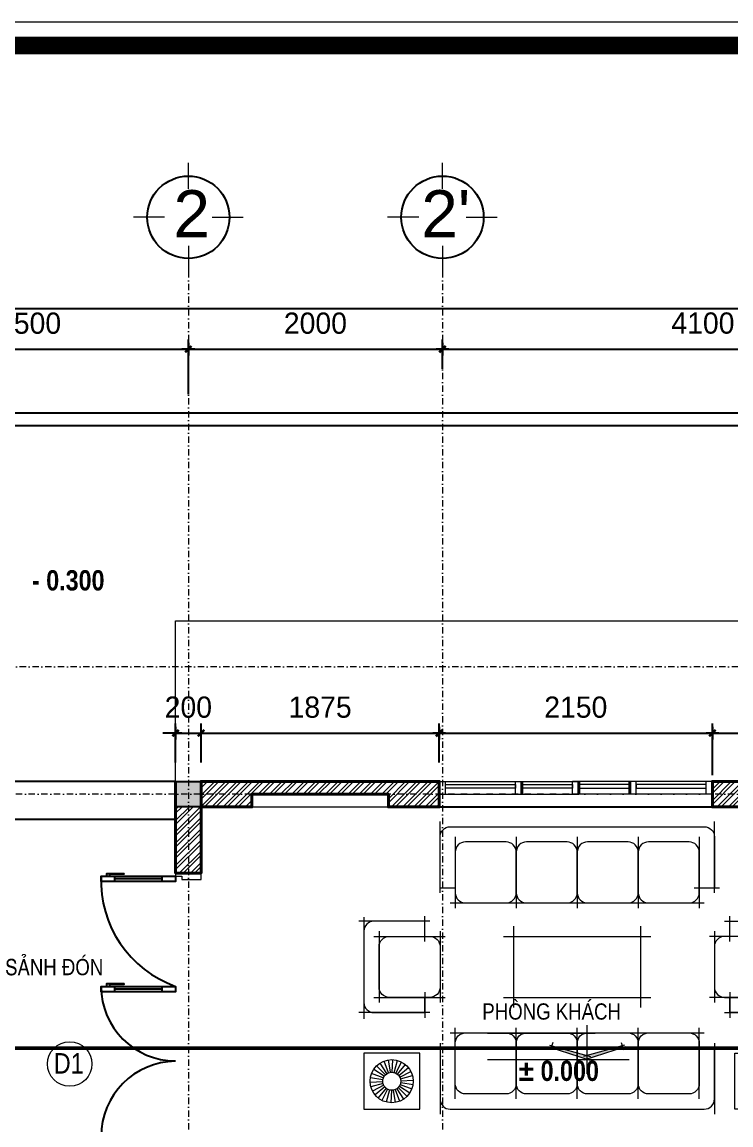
# Model space of a CAD drawing. Header units: millimetres. Extents: x 615730 to 2792744, y 139412 to 597571.
# Drawn here: x 1293305 to 1298885, y 295608 to 304290 of the extents above; entities that cross this region are included whole.
import ezdxf
from ezdxf.enums import TextEntityAlignment as Align

# ---------------------------------------------------------------- set-up
doc = ezdxf.new("R2010")
doc.units = ezdxf.units.MM
doc.header["$MEASUREMENT"] = 0
doc.header["$PDMODE"] = 34
doc.linetypes.add('DASHDOT', pattern=[1, 0.5, -0.25, 0, -0.25])
doc.linetypes.add('HIDDEN2', pattern=[0.1875, 0.125, -0.0625])
doc.layers.get('0').update_dxf_attribs({"lineweight": 5})
for name, color, linetype, lineweight in [('0.1(9)', 9, 'Continuous', 13), ('AN_0.20', 2, 'Continuous', 20), ('CAT', 11, 'Continuous', 40), ('net cat.', 1, 'Continuous', 35), ('NETNGOAITUONG', 1, 'Continuous', 40), ('NTHAY1', 61, 'Continuous', 25), ('thay', 7, 'Continuous', 15), ('TIM TRUC', 149, 'DASHDOT', 9), ('VATDUNG', 33, 'Continuous', 13), ('VATLIEU', 35, 'Continuous', 9), ('VLIEU', 250, 'Continuous', 9)]:
    doc.layers.add(name, color=color, linetype=linetype, lineweight=lineweight)
for name, color, linetype in [('AN_TEXT', 254, 'Continuous'), ('CUA', 132, 'Continuous'), ('H', 252, 'Continuous'), ('KICHTHUOC', 1, 'Continuous'), ('NET MANH', 252, 'Continuous'), ('netthay', 3, 'Continuous'), ('TEXT', 2, 'Continuous'), ('VL', 155, 'Continuous')]:
    doc.layers.add(name, color=color, linetype=linetype)
doc.styles.add('H280', font='', dxfattribs={"height": 200})
doc.styles.add('KT OZON', font='', dxfattribs={"height": 200})
doc.styles.add('romans', font='romans.shx', dxfattribs={"height": 240})
doc.styles.get("Standard").update_dxf_attribs({"font": ''})
doc.styles.add('STYLE2', font='')
doc.styles.add('VNI-AVO', font='vni-roms.shx')
doc.styles.get('H280').set_extended_font_data('VNI-Avo')
doc.styles.get('KT OZON').set_extended_font_data('VNI-Helve')
doc.styles.get('Standard').set_extended_font_data('VNI-Avo')
doc.styles.get('STYLE2').set_extended_font_data('.VnArial NarrowH')
doc.dimstyles.new('1-50b', dxfattribs={"dimtxt": 167, "dimasz": 50, "dimexe": 75, "dimexo": 150, "dimgap": 120, "dimtad": 1, "dimdec": 0, "dimzin": 12, "dimtxsty": 'VNI-AVO', "dimblk": ']', "dimcen": 0, "dimdle": 50, "dimclrd": 252, "dimclre": 252, "dimclrt": 2, "dimadec": 0, "dimazin": 0, "dimtfac": 1, "dimtdec": 0, "dimtix": 1, "dimtmove": 2, "dimatfit": 0, "dimldrblk": 'OPEN90', "dimfxl": 1, "dimlwd": -1, "dimlwe": -1, "dimarcsym": 0})
pattern_1 = [(45, (628138.94, 0), (-44.194174, 44.194174), []), (45, (628138.94, 31.25), (-44.194174, 44.194174), [])]

# ---------------------------------------------------------------- blocks, each defined once
blk = doc.blocks.new('CAO DO')
h = blk.add_hatch(color=256)
h.paths.add_polyline_path([(-240238.1, 272731.1), (-240241.8, 272717.8), (-239987.5, 272634.7), (-239987.5, 272661.1)])
h.paths.add_polyline_path([(-239733.2, 272717.8), (-239736.9, 272731.1), (-239987.5, 272661.1), (-239987.5, 272634.7)])
for p, q in [((-240045.9, 272818.5), (-239278.4, 272818.5)), ((-239987.5, 272531), (-239987.5, 272877.7)), ((-240255, 272735.8), (-239961.6, 272653.9)), ((-240231.8, 272753.4), (-240246.6, 272700.5)), ((-239720, 272735.8), (-240013.4, 272653.9)), ((-239743.2, 272753.4), (-239728.4, 272700.5)), ((-240258.3, 272723.2), (-239965.8, 272627.6)), ((-239716.7, 272723.2), (-240009.2, 272627.6)), ((-239987.5, 272603.5), (-239987.5, 272667.6)), ((-240287.5, 272631), (-239278.4, 272631))]:
    blk.add_line(p, q)
blk = doc.blocks.new('TRUC 1')
at = {"ltscale": 50}
blk.add_circle((0, -9525), 8572, dxfattribs=at)
at = {"layer": '0.1(9)', "ltscale": 50}
for p, q in [((0, -3572), (0, 1782)), ((-4942, -9525), (-11427, -9525)), ((4942, -9525), (11427, -9525)), ((0, -15478), (0, -20832))]:
    blk.add_line(p, q, dxfattribs=at)
at = {"layer": 'TEXT', "ltscale": 50, "style": 'H280'}
blk.add_attdef('1', text='', height=10478, dxfattribs=at).set_placement((-214, -4892), align=Align.CENTER)
blk = doc.blocks.new(']')
for p, q in [((1, 0), (-1, 0)), ((0, 1), (0, -1))]:
    blk.add_line(p, q)
at = {"color": 9, "const_width": 0.4}
blk.add_lwpolyline([(-0.51, -0.51), (0.51, 0.51)], dxfattribs=at)
blk = doc.blocks.new('*D2304')
at = {"layer": 'DEFPOINTS', "color": 0, "ltscale": 10, "transparency": 16777216}
for p in [(1294614.1, 301714.8), (1292114.5, 301211.6, -1.1), (1294614.1, 301211.6)]:
    blk.add_point(p, dxfattribs=at)
at = {"layer": 'VL', "color": 252, "ltscale": 10, "transparency": 16777216}
for p, q in [((1292114.5, 301361.6), (1292114.5, 301789.8)), ((1292164.5, 301714.8), (1294564.1, 301714.8)), ((1294614.1, 301361.6), (1294614.1, 301789.8))]:
    blk.add_line(p, q, dxfattribs=at)
at = {"layer": 'VL', "color": 252, "ltscale": 10, "transparency": 16777216, "xscale": 50, "yscale": 50, "zscale": 50, "rotation": 180}
blk.add_blockref(']', (1292114.5, 301714.8), dxfattribs=at)
at = {"layer": 'VL', "color": 252, "ltscale": 10, "transparency": 16777216, "xscale": 50, "yscale": 50, "zscale": 50}
blk.add_blockref(']', (1294614.1, 301714.8), dxfattribs=at)
at = {"layer": 'VL', "color": 2, "ltscale": 10, "transparency": 16777216, "insert": (1293364.3, 301918.3), "char_height": 167, "attachment_point": 5, "style": 'VNI-AVO'}
blk.add_mtext('2500', dxfattribs=at)
blk = doc.blocks.new('_Open90')
at = {"color": 0, "linetype": 'ByBlock', "lineweight": -2}
for p, q in [((0, 0), (-1, 0)), ((-0.5, 0.5), (0, 0)), ((0, 0), (-0.5, -0.5))]:
    blk.add_line(p, q, dxfattribs=at)
blk = doc.blocks.new('*D2305')
at = {"layer": 'DEFPOINTS', "color": 0, "ltscale": 10, "transparency": 16777216}
for p in [(1296614.1, 301714.8), (1296614.1, 301714.8), (1294614.1, 301211.6)]:
    blk.add_point(p, dxfattribs=at)
at = {"layer": 'VL', "color": 252, "ltscale": 10, "transparency": 16777216}
for p, q in [((1294614.1, 301361.6), (1294614.1, 301789.8)), ((1294664.1, 301714.8), (1296564.1, 301714.8)), ((1296614.1, 301564.8), (1296614.1, 301639.8))]:
    blk.add_line(p, q, dxfattribs=at)
at = {"layer": 'VL', "color": 252, "ltscale": 10, "transparency": 16777216, "xscale": 50, "yscale": 50, "zscale": 50, "rotation": 180}
blk.add_blockref(']', (1294614.1, 301714.8), dxfattribs=at)
at = {"layer": 'VL', "color": 252, "ltscale": 10, "transparency": 16777216, "xscale": 50, "yscale": 50, "zscale": 50}
blk.add_blockref(']', (1296614.1, 301714.8), dxfattribs=at)
at = {"layer": 'VL', "color": 2, "ltscale": 10, "transparency": 16777216, "insert": (1295614.1, 301918.3), "char_height": 167, "attachment_point": 5, "style": 'VNI-AVO'}
blk.add_mtext('2000', dxfattribs=at)
blk = doc.blocks.new('*D2309')
at = {"layer": 'DEFPOINTS', "color": 0, "ltscale": 10, "transparency": 16777216}
for p in [(1300714.5, 301715.8), (1296614.1, 301410.3), (1300714.5, 301410.3)]:
    blk.add_point(p, dxfattribs=at)
at = {"layer": 'VL', "color": 252, "ltscale": 10, "transparency": 16777216}
for p, q in [((1296614.1, 301560.3), (1296614.1, 301790.8)), ((1296664.1, 301715.8), (1300664.5, 301715.8)), ((1300714.5, 301560.3), (1300714.5, 301790.8))]:
    blk.add_line(p, q, dxfattribs=at)
at = {"layer": 'VL', "color": 252, "ltscale": 10, "transparency": 16777216, "xscale": 50, "yscale": 50, "zscale": 50, "rotation": 180}
blk.add_blockref(']', (1296614.1, 301715.8), dxfattribs=at)
at = {"layer": 'VL', "color": 252, "ltscale": 10, "transparency": 16777216, "xscale": 50, "yscale": 50, "zscale": 50}
blk.add_blockref(']', (1300714.5, 301715.8), dxfattribs=at)
at = {"layer": 'VL', "color": 2, "ltscale": 10, "transparency": 16777216, "insert": (1298664.3, 301919.3), "char_height": 167, "attachment_point": 5, "style": 'VNI-AVO'}
blk.add_mtext('4100', dxfattribs=at)
blk = doc.blocks.new('*D2310')
at = {"layer": 'DEFPOINTS', "color": 0, "ltscale": 10, "transparency": 16777216}
for p in [(1312714.8, 302034), (1292114.5, 301211.6), (1312714.8, 301211.6)]:
    blk.add_point(p, dxfattribs=at)
at = {"layer": 'VL', "color": 252, "ltscale": 10, "transparency": 16777216}
for p, q in [((1292114.5, 301361.6), (1292114.5, 302109)), ((1312714.8, 301361.6), (1312714.8, 302109)), ((1292164.5, 302034), (1312664.8, 302034))]:
    blk.add_line(p, q, dxfattribs=at)
at = {"layer": 'VL', "color": 252, "ltscale": 10, "transparency": 16777216, "xscale": 50, "yscale": 50, "zscale": 50, "rotation": 180}
blk.add_blockref(']', (1292114.5, 302034), dxfattribs=at)
at = {"layer": 'VL', "color": 252, "ltscale": 10, "transparency": 16777216, "xscale": 50, "yscale": 50, "zscale": 50}
blk.add_blockref(']', (1312714.8, 302034), dxfattribs=at)
at = {"layer": 'VL', "color": 2, "ltscale": 10, "transparency": 16777216, "insert": (1302414.7, 302237.5), "char_height": 167, "attachment_point": 5, "style": 'VNI-AVO'}
blk.add_mtext('20600', dxfattribs=at)
blk = doc.blocks.new('*D2337')
at = {"layer": 'DEFPOINTS', "color": 0, "ltscale": 10, "transparency": 16777216}
for p in [(1294714.1, 298692.2), (1294514.1, 298311.6), (1294714.1, 298311.6)]:
    blk.add_point(p, dxfattribs=at)
at = {"layer": 'VL', "color": 252, "ltscale": 10, "transparency": 16777216}
for p, q in [((1294514.1, 298461.6), (1294514.1, 298767.2)), ((1294714.1, 298461.6), (1294714.1, 298767.2)), ((1294464.1, 298692.2), (1294414.1, 298692.2)), ((1294514.1, 298692.2), (1294714.1, 298692.2)), ((1294764.1, 298692.2), (1294814.1, 298692.2))]:
    blk.add_line(p, q, dxfattribs=at)
at = {"layer": 'VL', "color": 252, "ltscale": 10, "transparency": 16777216, "xscale": 50, "yscale": 50, "zscale": 50}
blk.add_blockref(']', (1294514.1, 298692.2), dxfattribs=at)
at = {"layer": 'VL', "color": 252, "ltscale": 10, "transparency": 16777216, "xscale": 50, "yscale": 50, "zscale": 50, "rotation": 180}
blk.add_blockref(']', (1294714.1, 298692.2), dxfattribs=at)
at = {"layer": 'VL', "color": 2, "ltscale": 10, "transparency": 16777216, "insert": (1294614.1, 298895.7), "char_height": 167, "attachment_point": 5, "style": 'VNI-AVO'}
blk.add_mtext('200', dxfattribs=at)
blk = doc.blocks.new('*D2338')
at = {"layer": 'DEFPOINTS', "color": 0, "ltscale": 10, "transparency": 16777216}
for p in [(1296588.8, 298692.2), (1294714.1, 298311.6), (1296588.8, 298311.6)]:
    blk.add_point(p, dxfattribs=at)
at = {"layer": 'VL', "color": 252, "ltscale": 10, "transparency": 16777216}
for p, q in [((1294714.1, 298461.6), (1294714.1, 298767.2)), ((1296588.8, 298461.6), (1296588.8, 298767.2)), ((1294764.1, 298692.2), (1296538.8, 298692.2))]:
    blk.add_line(p, q, dxfattribs=at)
at = {"layer": 'VL', "color": 252, "ltscale": 10, "transparency": 16777216, "xscale": 50, "yscale": 50, "zscale": 50, "rotation": 180}
blk.add_blockref(']', (1294714.1, 298692.2), dxfattribs=at)
at = {"layer": 'VL', "color": 252, "ltscale": 10, "transparency": 16777216, "xscale": 50, "yscale": 50, "zscale": 50}
blk.add_blockref(']', (1296588.8, 298692.2), dxfattribs=at)
at = {"layer": 'VL', "color": 2, "ltscale": 10, "transparency": 16777216, "insert": (1295651.4, 298895.7), "char_height": 167, "attachment_point": 5, "style": 'VNI-AVO'}
blk.add_mtext('1875', dxfattribs=at)
blk = doc.blocks.new('*D2339')
at = {"layer": 'DEFPOINTS', "color": 0, "ltscale": 10, "transparency": 16777216}
for p in [(1298738.8, 298692.2), (1296588.8, 298311.6), (1298738.8, 298311.6)]:
    blk.add_point(p, dxfattribs=at)
at = {"layer": 'VL', "color": 252, "ltscale": 10, "transparency": 16777216}
for p, q in [((1296588.8, 298461.6), (1296588.8, 298767.2)), ((1298738.8, 298461.6), (1298738.8, 298767.2)), ((1296638.8, 298692.2), (1298688.8, 298692.2))]:
    blk.add_line(p, q, dxfattribs=at)
at = {"layer": 'VL', "color": 252, "ltscale": 10, "transparency": 16777216, "xscale": 50, "yscale": 50, "zscale": 50, "rotation": 180}
blk.add_blockref(']', (1296588.8, 298692.2), dxfattribs=at)
at = {"layer": 'VL', "color": 252, "ltscale": 10, "transparency": 16777216, "xscale": 50, "yscale": 50, "zscale": 50}
blk.add_blockref(']', (1298738.8, 298692.2), dxfattribs=at)
at = {"layer": 'VL', "color": 2, "ltscale": 10, "transparency": 16777216, "insert": (1297663.8, 298895.7), "char_height": 167, "attachment_point": 5, "style": 'VNI-AVO'}
blk.add_mtext('2150', dxfattribs=at)
blk = doc.blocks.new('*D2340')
at = {"layer": 'DEFPOINTS', "color": 0, "ltscale": 10, "transparency": 16777216}
for p in [(1300613.5, 298692.2), (1300613.5, 298311.6), (1298738.8, 298211.6)]:
    blk.add_point(p, dxfattribs=at)
at = {"layer": 'VL', "color": 252, "ltscale": 10, "transparency": 16777216}
for p, q in [((1298738.8, 298361.6), (1298738.8, 298767.2)), ((1300613.5, 298461.6), (1300613.5, 298767.2)), ((1298788.8, 298692.2), (1300563.5, 298692.2))]:
    blk.add_line(p, q, dxfattribs=at)
at = {"layer": 'VL', "color": 252, "ltscale": 10, "transparency": 16777216, "xscale": 50, "yscale": 50, "zscale": 50, "rotation": 180}
blk.add_blockref(']', (1298738.8, 298692.2), dxfattribs=at)
at = {"layer": 'VL', "color": 252, "ltscale": 10, "transparency": 16777216, "xscale": 50, "yscale": 50, "zscale": 50}
blk.add_blockref(']', (1300613.5, 298692.2), dxfattribs=at)
at = {"layer": 'VL', "color": 2, "ltscale": 10, "transparency": 16777216, "insert": (1299676.2, 298895.7), "char_height": 167, "attachment_point": 5, "style": 'VNI-AVO'}
blk.add_mtext('1875', dxfattribs=at)
blk = doc.blocks.new('A$C4EF22C57')
at = {"layer": 'VATLIEU'}
for p, q in [((440, 440), (0, 440)), ((0, 440), (0, 0)), ((440, 0), (440, 440)), ((181.2, 279.8), (127.6, 362.3)), ((194.5, 286.5), (159.2, 378.4)), ((208.1, 290.4), (192.7, 387.6)), ((223, 291.2), (228.2, 389.5)), ((237.7, 288.8), (263.2, 383.9)), ((252.4, 283.5), (297.1, 371.2)), ((264.9, 275.4), (326.8, 351.9)), ((153.5, 245.5), (61.6, 280.8)), ((160.2, 258.8), (77.7, 312.4)), ((169.6, 270.4), (100, 340)), ((275.4, 264.9), (351.9, 326.8)), ((283.5, 252.4), (371.2, 297.1)), ((288.8, 238.4), (383.9, 263.9)), ((148.8, 216.3), (50.5, 211.1)), ((149.6, 231.2), (52.4, 246.5)), ((151.1, 201.6), (56.1, 176.1)), ((156.5, 187.6), (68.8, 142.9)), ((164.6, 175.1), (88.1, 113.2)), ((279.8, 181.2), (362.3, 127.6)), ((286.5, 194.5), (378.4, 159.2)), ((290.4, 208.8), (387.6, 193.4)), ((291.2, 223.7), (389.5, 228.9)), ((175.1, 164.6), (113.2, 88.1)), ((187.6, 156.5), (142.9, 68.8)), ((201.6, 151.1), (176.1, 56.1)), ((216.3, 148.8), (211.1, 50.5)), ((231.2, 149.6), (246.5, 52.4)), ((245.5, 153.5), (280.8, 61.6)), ((258.8, 160.2), (312.4, 77.7)), ((270.4, 169.6), (340, 100)), ((0, 0), (440, 0))]:
    blk.add_line(p, q, dxfattribs=at)
for centre, radius in [((220.5, 220), 169.7), ((220, 220), 71.3)]:
    blk.add_circle(centre, radius, dxfattribs=at)
blk = doc.blocks.new('A$C48B65803')
at = {"layer": 'VATLIEU'}
for points in [[(688.2, 640), (128.2, 640)], [(168.2, 120), (168.2, 680)], [(648.2, 120), (648.2, 680)], [(48.2, 560), (48.2, 0)], [(768.2, 560), (768.2, 0)], [(208.2, 520), (8.2, 520)], [(48.2, 520), (168.2, 520)], [(608.2, 520), (808.2, 520)], [(648.2, 520), (768.2, 520)], [(688.2, 160), (128.2, 160)], [(800, 40), (0, 40)]]:
    blk.add_lwpolyline(points, dxfattribs=at)
blk.add_lwpolyline([(648.2, 240), (648.2, 560, 0.414214), (568.2, 640), (248.2, 640, 0.414214), (168.2, 560), (168.2, 240, 0.414214), (248.2, 160), (568.2, 160, 0.414214)], format="xyb", close=True, dxfattribs=at)
blk.add_lwpolyline([(768.2, 520), (768.2, 120, -0.414214), (688.2, 40), (128.2, 40, -0.414214), (48.2, 120), (48.2, 520)], format="xyb", dxfattribs=at)
blk = doc.blocks.new('A$C7B7E0E31')
at = {"layer": 'VATLIEU'}
for points in [[(640, 1643.5), (640, 2203.5)], [(2800, 1643.5), (2800, 2203.5)], [(760, 2083.5), (760, 1523.5)], [(1240, 2083.5), (1240, 1523.5)], [(1720, 2083.5), (1720, 1523.5)], [(1720, 2083.5), (1720, 1523.5)], [(2200, 2083.5), (2200, 1523.5)], [(2200, 2083.5), (2200, 1523.5)], [(2680, 2083.5), (2680, 1523.5)], [(640, 1683.5), (760, 1683.5)], [(2640, 1683.5), (2840, 1683.5)], [(2680, 1683.5), (2800, 1683.5)], [(720, 1563.5), (1280, 1563.5)], [(1200, 1563.5), (1760, 1563.5)], [(1680, 1563.5), (2240, 1563.5)], [(2160, 1563.5), (2720, 1563.5)], [(1220, 1363.5), (1220, 723.5)], [(2220, 1363.5), (2220, 723.5)], [(1140, 1283.5), (2300, 1283.5)], [(1140, 803.5), (2300, 803.5)], [(720, 540), (1280, 540)], [(760, 20), (760, 580)], [(1200, 540), (1760, 540)], [(1240, 20), (1240, 580)], [(1680, 540), (2240, 540)], [(1720, 20), (1720, 580)], [(1720, 20), (1720, 580)], [(2160, 540), (2720, 540)], [(2200, 20), (2200, 580)], [(2200, 20), (2200, 580)], [(2680, 20), (2680, 580)], [(640, 460), (640, -100)], [(2800, 460), (2800, -100)], [(640, 420), (760, 420)], [(2640, 420), (2840, 420)], [(2680, 420), (2800, 420)]]:
    blk.add_lwpolyline(points, dxfattribs=at)
for points in [[(640, 1683.5), (640, 2083.5, -0.414214), (720, 2163.5), (2720, 2163.5, -0.414214), (2800, 2083.5), (2800, 1683.5, -0.506261)], [(640, 420), (640, 20, 0.414214), (720, -60), (2720, -60, 0.414214), (2800, 20), (2800, 420, 0.506261)]]:
    blk.add_lwpolyline(points, format="xyb", dxfattribs=at)
for points in [[(760, 1963.5), (760, 1643.5, 0.414214), (840, 1563.5), (1160, 1563.5, 0.414214), (1240, 1643.5), (1240, 1963.5, 0.414214), (1160, 2043.5), (840, 2043.5, 0.414214)], [(1240, 1963.5), (1240, 1643.5, 0.414214), (1320, 1563.5), (1640, 1563.5, 0.414214), (1720, 1643.5), (1720, 1963.5, 0.414214), (1640, 2043.5), (1320, 2043.5, 0.414214)], [(1720, 1963.5), (1720, 1643.5, 0.414214), (1800, 1563.5), (2120, 1563.5, 0.414214), (2200, 1643.5), (2200, 1963.5, 0.414214), (2120, 2043.5), (1800, 2043.5, 0.414214)], [(2200, 1963.5), (2200, 1643.5, 0.414214), (2280, 1563.5), (2600, 1563.5, 0.414214), (2680, 1643.5), (2680, 1963.5, 0.414214), (2600, 2043.5), (2280, 2043.5, 0.414214)], [(760, 140), (760, 460, -0.414214), (840, 540), (1160, 540, -0.414214), (1240, 460), (1240, 140, -0.414214), (1160, 60), (840, 60, -0.414214)], [(1240, 140), (1240, 460, -0.414214), (1320, 540), (1640, 540, -0.414214), (1720, 460), (1720, 140, -0.414214), (1640, 60), (1320, 60, -0.414214)], [(1720, 140), (1720, 460, -0.414214), (1800, 540), (2120, 540, -0.414214), (2200, 460), (2200, 140, -0.414214), (2120, 60), (1800, 60, -0.414214)], [(2200, 140), (2200, 460, -0.414214), (2280, 540), (2600, 540, -0.414214), (2680, 460), (2680, 140, -0.414214), (2600, 60), (2280, 60, -0.414214)]]:
    blk.add_lwpolyline(points, format="xyb", close=True, dxfattribs=at)
at = {"layer": 'KICHTHUOC', "xscale": -1}
blk.add_blockref('A$C4EF22C57', (480, 1723.5), dxfattribs=at)
at = {"layer": 'KICHTHUOC'}
blk.add_blockref('A$C4EF22C57', (2960, 1723.5), dxfattribs=at)
at = {"layer": 'KICHTHUOC', "rotation": 270}
blk.add_blockref('A$C48B65803', (0, 1451.7), dxfattribs=at)
at = {"layer": 'KICHTHUOC', "xscale": -1, "rotation": 90}
blk.add_blockref('A$C48B65803', (3440, 1451.7), dxfattribs=at)

msp = doc.modelspace()

# ---------------------------------------------------------------- hatches: boundary and pattern name
at = {"layer": 'VLIEU', "ltscale": 10}
h = msp.add_hatch(dxfattribs=at)
h.set_pattern_fill('STEEL', color=256, scale=500, style=0)
h.set_pattern_definition(pattern_1)
h.paths.add_polyline_path([(1294714, 298111.6), (1294514.1, 298111.6), (1294514.1, 297590.2), (1294713.8, 297590.2)])
h.paths.add_polyline_path([(1295113.8, 298211.6), (1296188.6, 298211.6), (1296188.6, 298111.6), (1296588.8, 298111.6), (1296588.8, 298311.6), (1294714.1, 298311.6), (1294714.1, 298111.6), (1295113.8, 298111.6)])
h = msp.add_hatch(dxfattribs=at)
h.set_pattern_fill('STEEL', color=256, scale=500, style=0)
h.set_pattern_definition(pattern_1)
h.paths.add_polyline_path([(1300613.5, 298311.6), (1298738.8, 298311.6), (1298738.8, 298211.6), (1298738.8, 298211.6), (1298738.8, 298211.6), (1298738.8, 298211.6), (1298738.8, 298211.6), (1298738.8, 298111.6), (1299138.5, 298111.6), (1299138.5, 298211.6), (1300213.3, 298211.6), (1300213.3, 298111.6), (1300613.5, 298111.6), (1300613.5, 298111.6), (1300613.5, 298111.6)])

# ---------------------------------------------------------------- linework, layer by layer
at = {"layer": 'AN_0.20', "color": 3}
msp.add_circle((1293680.4, 296087.7, 63.4), 175, dxfattribs=at)
at = {"layer": 'CAT'}
for p, q in [((1296588.8, 298211.6), (1296588.8, 298311.6)), ((1296588.8, 298211.6), (1296588.8, 298311.6)), ((1296588.8, 298211.6), (1296588.8, 298311.6)), ((1297238.8, 298211.6), (1297238.8, 298311.6)), ((1297238.8, 298211.6), (1297238.8, 298311.6)), ((1297238.8, 298211.5), (1297238.8, 298311.5)), ((1297687.4, 298211.6), (1297687.4, 298311.6)), ((1298088.8, 298211.6), (1298088.8, 298311.6)), ((1298088.8, 298211.6), (1298088.8, 298311.6)), ((1298088.8, 298211.5), (1298088.8, 298311.5)), ((1298738.8, 298211.6), (1298738.8, 298311.6)), ((1298738.8, 298211.6), (1298738.8, 298311.6)), ((1298738.8, 298211.6), (1298738.8, 298311.6))]:
    msp.add_line(p, q, dxfattribs=at)
at = {"layer": 'CUA'}
for p, q in [((1294408.1, 297544, 63.4), (1294032.7, 297544, 63.4)), ((1294408.1, 296677.2, 63.4), (1294032.7, 296677.2, 63.4))]:
    msp.add_line(p, q, dxfattribs=at)
at = {"layer": 'CUA', "elevation": 63.4}
for points in [[(1294032.7, 297565.2), (1294032.7, 297522.9), (1293927, 297522.9), (1293927, 297565.2), (1294032.7, 297565.2)], [(1293973.1, 297565.2), (1293973.1, 297588), (1294110.2, 297588)], [(1293995.9, 297565.2), (1293995.9, 297583.4), (1294110.2, 297583.4), (1294110.2, 297588)], [(1294018.8, 297565.2), (1294422.4, 297565.2)], [(1294408.1, 297522.9), (1294408.1, 297565.2), (1294513.8, 297565.2), (1294513.8, 297522.9), (1294408.1, 297522.9)], [(1294408.1, 297522.9), (1294004.5, 297522.9)], [(1294032.7, 296698.4), (1294032.7, 296656.1), (1293927, 296656.1), (1293927, 296698.4), (1294032.7, 296698.4)], [(1293973.1, 296698.4), (1293973.1, 296721.2), (1294110.2, 296721.2)], [(1293995.9, 296698.4), (1293995.9, 296716.6), (1294110.2, 296716.6), (1294110.2, 296721.2)], [(1294018.8, 296698.4), (1294422.4, 296698.4)], [(1294408.1, 296656.1), (1294408.1, 296698.4), (1294513.8, 296698.4), (1294513.8, 296656.1), (1294408.1, 296656.1)], [(1294408.1, 296656.1), (1294004.5, 296656.1)]]:
    msp.add_lwpolyline(points, dxfattribs=at)
at = {"layer": 'CUA'}
for centre, radius, start, end in [((1294809.1, 297530.3, 63.4), 882.8, 177.73772, 250.45592), ((1294513.8, 296698.4, 63.4), 586.8, 180, 270), ((1294518.1, 295517.7, 63.4), 591.1, 90.41542, 180.07072)]:
    msp.add_arc(centre, radius, start, end, dxfattribs=at)
at = {"layer": 'H', "const_width": 138.2}
msp.add_lwpolyline([(1288499.3, 285120.6), (1315502.2, 285120.6), (1315502.2, 304105.6), (1288499.3, 304105.6)], close=True, dxfattribs=at)
at = {"layer": 'net cat.', "color": 6, "linetype": 'HIDDEN2', "ltscale": 5000, "const_width": 30}
msp.add_lwpolyline([(1289318.6, 296211.6), (1301480.7, 296211.6), (1301480.7, 294464.4), (1315152.6, 294464.4)], dxfattribs=at)
at = {"layer": 'NET MANH'}
for p, q in [((1294514.1, 298311.6, 280), (1293214.1, 298311.6)), ((1296588.8, 298111.6), (1298738.8, 298111.6)), ((1294514.1, 298011.6, 280), (1293214.1, 298011.6))]:
    msp.add_line(p, q, dxfattribs=at)
msp.add_lwpolyline([(1294514.1, 298311.6), (1294714.1, 298311.6), (1294714.1, 298111.6), (1294514.1, 298111.6)], close=True, dxfattribs=at)
msp.add_solid([(1294514.1, 298111.6), (1294714.1, 298111.6), (1294514.1, 298311.6), (1294714.1, 298311.6)], dxfattribs=at)
at = {"layer": 'NETNGOAITUONG'}
msp.add_line((1294514.1, 298311.6), (1294514.1, 298111.6), dxfattribs=at)
at = {"layer": 'NETNGOAITUONG', "elevation": 63.4}
msp.add_lwpolyline([(1294714.1, 298211.6), (1294713.8, 297590.2), (1294514.1, 297590.2), (1294514.1, 298311.6)], dxfattribs=at)
at = {"layer": 'NETNGOAITUONG'}
for points in [[(1295113.8, 298211.6), (1296188.6, 298211.6), (1296188.6, 298111.6), (1296588.8, 298111.6), (1296588.8, 298311.6), (1294714.1, 298311.6), (1294714.1, 298111.6), (1295113.8, 298111.6)], [(1299138.5, 298211.6), (1300213.3, 298211.6), (1300213.3, 298111.6), (1300613.5, 298111.6), (1300613.5, 298311.6), (1298738.8, 298311.6), (1298738.8, 298111.6), (1299138.5, 298111.6)]]:
    msp.add_lwpolyline(points, close=True, dxfattribs=at)
at = {"layer": 'thay', "linetype": 'Continuous'}
msp.add_lwpolyline([(1288315, 284936.3), (1315686.5, 284936.3), (1315686.5, 304289.9), (1288315, 304289.9)], close=True, dxfattribs=at)
at = {"layer": 'thay', "elevation": 63.4}
msp.add_lwpolyline([(1294713.8, 297590.2), (1294513.8, 297590.2), (1294513.8, 297565.2), (1294563.8, 297565.2), (1294563.8, 297540.2), (1294713.8, 297540.2)], close=True, dxfattribs=at)
at = {"layer": 'TIM TRUC', "ltscale": 100}
for p, q in [((1294614.1, 302329), (1294614.1, 287817.7)), ((1296614.1, 302329), (1296614.1, 287817.7)), ((1309552.5, 299214.2), (1290139.4, 299214.2)), ((1300813.5, 298211.6, -0.1), (1290139.4, 298211.6, -0.1))]:
    msp.add_line(p, q, dxfattribs=at)
at = {"layer": 'VATDUNG'}
for p, q in [((1296588.8, 298311.6), (1297238.8, 298311.6)), ((1296638.8, 298211.6), (1296638.8, 298311.6)), ((1297188.8, 298211.6), (1297188.8, 298311.6)), ((1297238.8, 298211.6), (1297238.8, 298311.6)), ((1297238.8, 298311.6), (1297687.4, 298311.6)), ((1297637.4, 298211.6), (1297637.4, 298311.6)), ((1298088.8, 298311.6), (1297637.4, 298311.6)), ((1298738.8, 298311.6), (1298088.8, 298311.6)), ((1298088.8, 298211.6), (1298088.8, 298311.6)), ((1298138.8, 298211.6), (1298138.8, 298311.6)), ((1298688.8, 298211.6), (1298688.8, 298311.6)), ((1296588.8, 298211.6), (1297238.8, 298211.6)), ((1297238.8, 298211.6), (1297687.4, 298211.6)), ((1298088.8, 298211.6), (1297637.4, 298211.6)), ((1298738.8, 298211.6), (1298088.8, 298211.6))]:
    msp.add_line(p, q, dxfattribs=at)
for points in [[(1296638.8, 298288.4), (1297188.8, 298288.4), (1297188.8, 298258.7), (1296638.8, 298258.7)], [(1297238.8, 298288.4), (1297637.4, 298288.4), (1297637.4, 298258.7), (1297238.8, 298258.7)], [(1298088.8, 298288.4), (1297687.4, 298288.4), (1297687.4, 298258.7), (1298088.8, 298258.7)], [(1298688.8, 298288.4), (1298138.8, 298288.4), (1298138.8, 298258.7), (1298688.8, 298258.7)]]:
    msp.add_lwpolyline(points, close=True, dxfattribs=at)
at = {"layer": 'VL', "ltscale": 10}
for p, q in [((1315686.5, 301211.6), (1288499.3, 301211.6)), ((1315686.5, 301111.6), (1288499.3, 301111.6))]:
    msp.add_line(p, q, dxfattribs=at)
at = {"layer": 'VLIEU', "ltscale": 10}
for p, q in [((1294514.1, 298311.6), (1294514.1, 299575.9)), ((1294514.1, 299575.9), (1300813.5, 299575.9)), ((1295113.8, 298111.6), (1296188.6, 298111.6))]:
    msp.add_line(p, q, dxfattribs=at)

# ---------------------------------------------------------------- block references
at = {"xscale": -1.105920000001788, "yscale": 1.105920000001788, "zscale": 1.10592}
msp.add_blockref('CAO DO', (1032345, -5387.1), dxfattribs=at)
at = {"layer": 'netthay', "lineweight": -2, "ltscale": 10}
ref = msp.add_blockref('TRUC 1', (1294614.1, 302393.4), dxfattribs=dict(at, xscale=0.03778148023411632, yscale=0.03778148023411632, zscale=0.03778148023411632, rotation=180))
ref.add_attrib('1', '2', dxfattribs={"layer": 'TEXT', "color": 3, "ltscale": 50, "height": 370.2, "style": 'KT OZON'}).set_placement((1294640.7, 302596.4), align=Align.CENTER)
ref = msp.add_blockref('TRUC 1', (1296614.1, 302393.4), dxfattribs=dict(at, xscale=0.03778148023411632, yscale=0.03778148023411632, zscale=0.03778148023411632, rotation=180))
ref.add_attrib('1', "2'", dxfattribs={"layer": 'TEXT', "color": 3, "ltscale": 50, "height": 370.15, "style": 'KT OZON'}).set_placement((1296640.7, 302596.4), align=Align.CENTER)
at = {"layer": 'VATDUNG', "xscale": -1, "rotation": 180}
msp.add_blockref('A$C7B7E0E31', (1295955.2, 297895.5), dxfattribs=at)

# ---------------------------------------------------------------- texts
at = {"layer": 'AN_TEXT', "ltscale": 2, "insert": (1293672.5, 296173, 63.4), "char_height": 160.8, "width": 121.15, "attachment_point": 2, "style": 'romans'}
msp.add_mtext('{\\fVNI-Helve-Condense|b0|i0|c0|p2;D1}', dxfattribs=at)
at = {"layer": 'NTHAY1', "char_height": 160, "width": 11369.12, "attachment_point": 3}
for s, insert in [('{\\fVNI-Helve-Condense|b1|i0|c0|p2;- 0.300}', (1293954.1, 299975.2)), ('{\\fVNI-Helve-Condense|b1|i0|c0|p2;%%P 0.000}', (1297845.5, 296114.1))]:
    msp.add_mtext(s, dxfattribs=dict(at, insert=insert))
at = {"layer": 'TEXT', "color": 140, "style": 'STYLE2'}
for s, p in [('S¶NH §ãN', (1293558.2, 296850.4)), ('phßng kh¸ch', (1297473.5, 296500.8)), ('phßng kh¸ch', (1297473.5, 296500.8))]:
    msp.add_text(s, height=128, dxfattribs=at).set_placement(p, align=Align.MIDDLE_CENTER)

# ---------------------------------------------------------------- dimensions: what is measured, and where the dimension line sits
at = {"layer": 'VL', "ltscale": 10}
for base, p1, p2, override, picture, middle in [((1312714.8, 302034), (1292114.5, 301211.6), (1312714.8, 301211.6), {"dimfxl": 150, "dimarcsym": 1}, '*D2310', (1302414.7, 302237.5)), ((1294614.1, 301714.8), (1292114.5, 301211.6, -1.1), (1294614.1, 301211.6), {"dimfxl": 150, "dimarcsym": 1}, '*D2304', (1293364.3, 301918.3)), ((1296614.1, 301714.8), (1294614.1, 301211.6), (1296614.1, 301714.8), {"dimfxl": 150, "dimarcsym": 1}, '*D2305', (1295614.1, 301918.3)), ((1300714.5, 301715.8), (1296614.1, 301410.3), (1300714.5, 301410.3), {"dimfxl": 150, "dimarcsym": 1}, '*D2309', (1298664.3, 301919.3)), ((1294714.1, 298692.2), (1294514.1, 298311.6), (1294714.1, 298311.6), {"dimfxl": 40}, '*D2337', (1294614.1, 298895.7)), ((1296588.8, 298692.2), (1294714.1, 298311.6), (1296588.8, 298311.6), {"dimfxl": 40}, '*D2338', (1295651.4, 298895.7)), ((1298738.8, 298692.2), (1296588.8, 298311.6), (1298738.8, 298311.6), {"dimfxl": 40}, '*D2339', (1297663.8, 298895.7)), ((1300613.5, 298692.2), (1298738.8, 298211.6), (1300613.5, 298311.6), {"dimfxl": 40}, '*D2340', (1299676.2, 298895.7))]:
    dim = msp.add_linear_dim(base=base, p1=p1, p2=p2, dimstyle='1-50b', override=override, dxfattribs=at)
    dim.commit()
    dim.dimension.update_dxf_attribs({"geometry": picture, "text_midpoint": middle})

doc.saveas('drawing.dxf')
